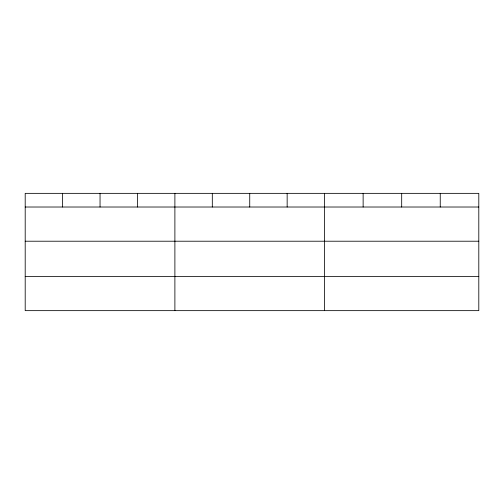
<?xml version="1.0" encoding="UTF-8"?>
<svg xmlns="http://www.w3.org/2000/svg" width="504" height="504" viewBox="0 0 504 504"><rect width="100%" height="100%" fill="white"/><g stroke="black" fill="none" stroke-linecap="round" stroke-linejoin="round"><path stroke-width="0.76" d="M478.8 241.214L478.8 193.353L25.2 193.353L25.2 310.647L478.8 310.647L478.8 241.214L25.2 241.214M25.2 207.018L478.8 207.018M25.2 276.45L478.8 276.45M440.244 193.353L440.244 207.018M401.688 193.353L401.688 207.018M363.132 193.353L363.132 207.018M324.576 193.353L324.576 310.647M287.154 193.353L287.154 207.018M249.732 193.353L249.732 207.018M212.31 193.353L212.31 207.018M174.888 193.353L174.888 310.647M137.466 193.353L137.466 207.018M100.044 193.353L100.044 207.018M62.622 193.353L62.622 207.018"/></g></svg>
